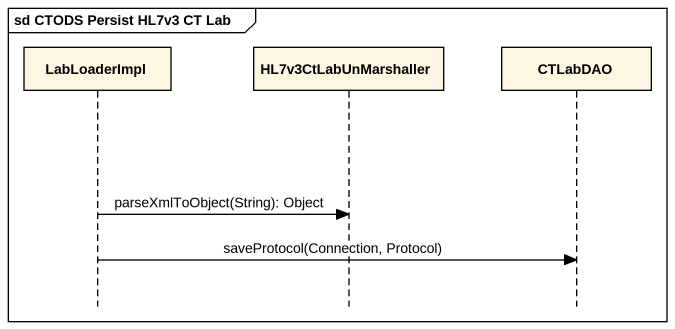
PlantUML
@startuml
mainframe sd CTODS Persist HL7v3 CT Lab
hide footbox
participant LabLoaderImpl
participant HL7v3CtLabUnMarshaller
participant CTLabDAO

LabLoaderImpl -> HL7v3CtLabUnMarshaller : parseXmlToObject(String): Object
LabLoaderImpl -> CTLabDAO : saveProtocol(Connection, Protocol)
@enduml
